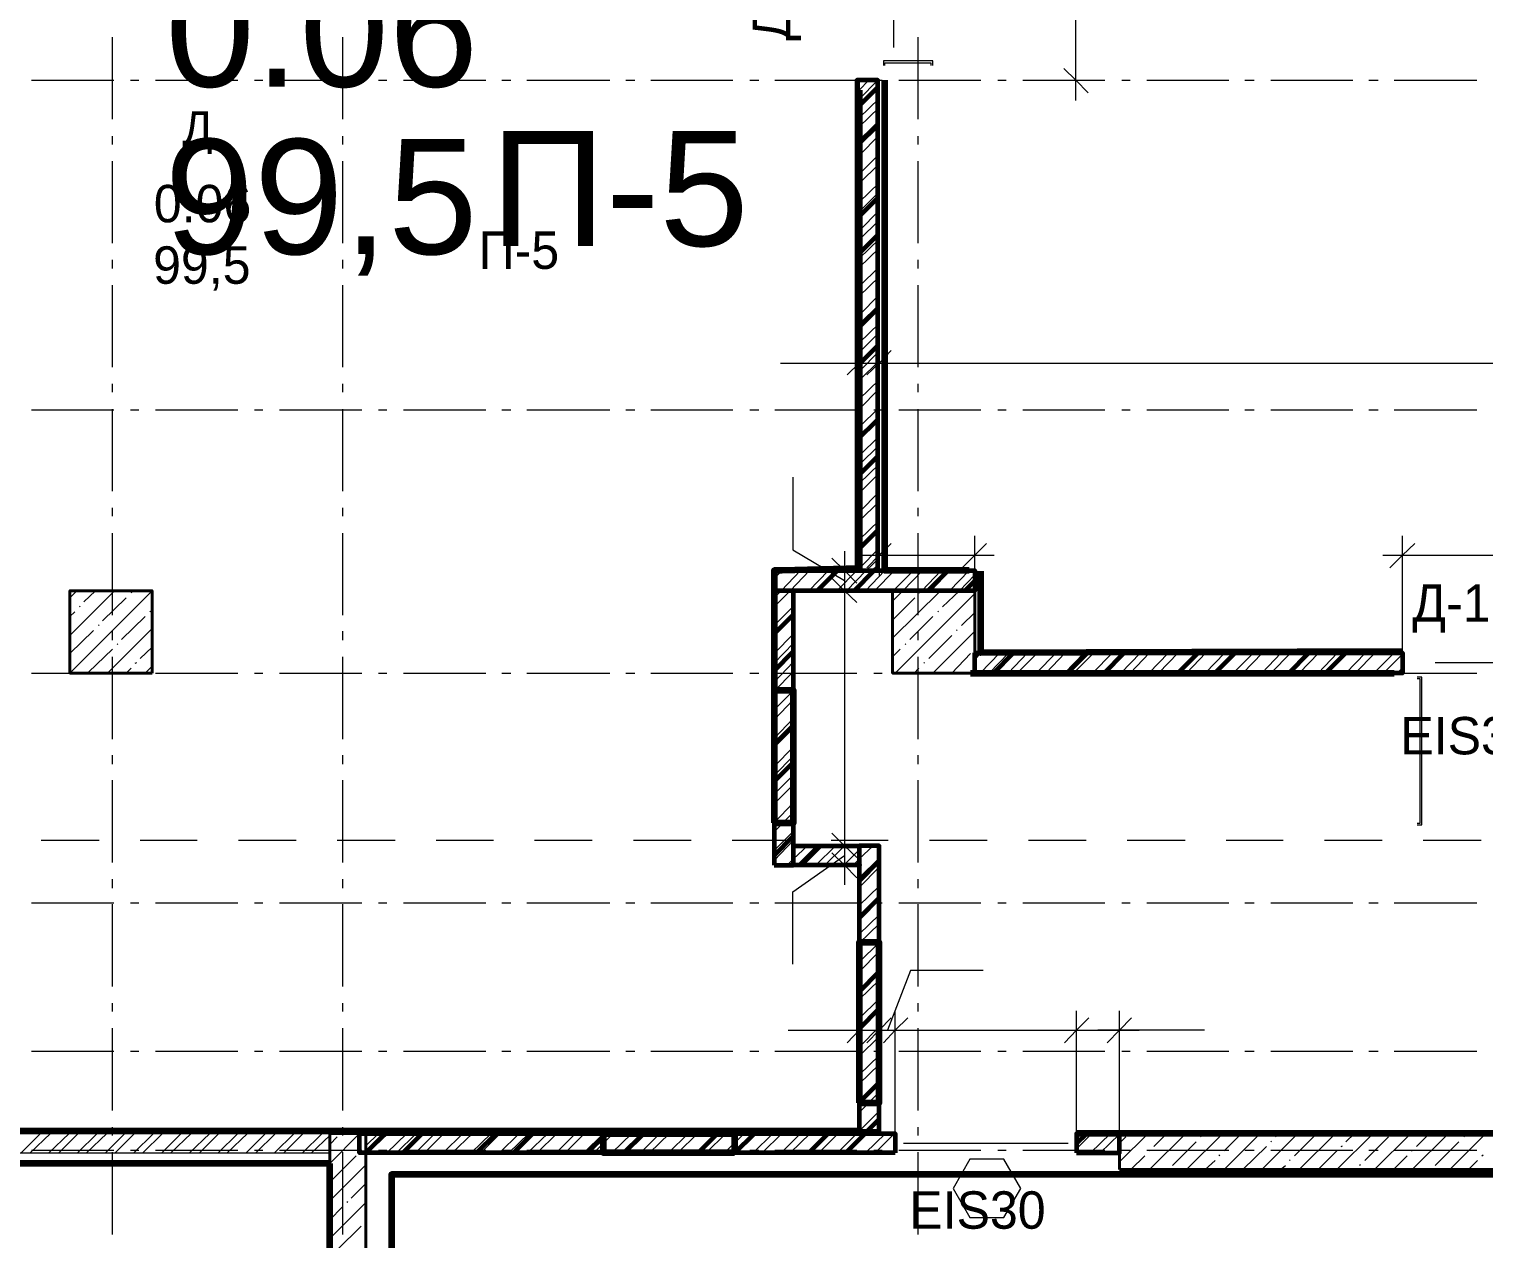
# Model space of a CAD drawing. Header units: millimetres. Extents: x -249154 to 415037, y -45458 to 354837.
# Drawn here: x -124751 to -115904, y 11477 to 18835 of the extents above; entities that cross this region are included whole.
import ezdxf

# ---------------------------------------------------------------- set-up
doc = ezdxf.new("R2010")
doc.units = ezdxf.units.MM
for name, color, linetype, lineweight in [('501 заделка отвертсии ком', 5, 'Continuous', 158), ('518 подвал шпакл базовая', 5, 'Continuous', 60), ('522 подвал шпакл финишная', 3, 'Continuous', 60), ('6.1.1) Кирпич 4 вып 28 п.', 20, 'Continuous', 60), ('696 покраска подвал', 211, 'Continuous', 120)]:
    doc.layers.add(name, color=color, linetype=linetype, lineweight=lineweight)
doc.layers.add('PDF _Текст', color=7, linetype='Continuous')
doc.styles.get("Standard").update_dxf_attribs({"font": 'arial.ttf'})
pattern_1 = [(45, (0, 0), (-336.7596045400933, 336.7596045400933), []), (45, (224.5065, 0), (-336.7596045400933, 336.7596045400933), [])]

msp = doc.modelspace()

# ---------------------------------------------------------------- hatches: boundary and pattern name
at = {"layer": '6.1.1) Кирпич 4 вып 28 п.', "ltscale": 0.5}
h = msp.add_hatch(dxfattribs=at)
h.set_pattern_fill('ANSI32', color=256, scale=50)
h.set_pattern_definition(pattern_1)
h.paths.add_polyline_path([(-119716.4234113159, 15541.69141043346), (-119589.3331102878, 15541.69141043346), (-119589.3331102878, 18524.0771406327), (-119716.4234113159, 18524.0771406327)])
h = msp.add_hatch(dxfattribs=at)
h.set_pattern_fill('ANSI32', color=256, scale=50)
h.set_pattern_definition(pattern_1)
h.paths.add_polyline_path([(-120220.5482719277, 15541.69141043346), (-119000.4813822899, 15541.69141043346), (-119000.4813822899, 15418.83745276959), (-120220.5482719277, 15418.83745276959)])
h = msp.add_hatch(dxfattribs=at)
h.set_pattern_fill('ANSI32', color=256, scale=50)
h.set_pattern_definition(pattern_1)
h.paths.add_polyline_path([(-120220.5482719277, 13749.71816625452), (-120101.9306576961, 13749.71816625452), (-120101.9306576961, 15418.83745276959), (-120220.5482719277, 15418.83745276959)])
h = msp.add_hatch(dxfattribs=at)
h.set_pattern_fill('ANSI32', color=256, scale=50)
h.set_pattern_definition(pattern_1)
h.paths.add_polyline_path([(-119000.4813822899, 15041.80289315176), (-116399.3665551067, 15041.80289315176), (-116399.3665551067, 14918.9489354879), (-119000.4813822899, 14918.9489354879)])
h = msp.add_hatch(dxfattribs=at)
h.set_pattern_fill('ANSI32', color=256, scale=50)
h.set_pattern_definition(pattern_1)
h.paths.add_polyline_path([(-119703.7143811892, 13749.71816625452), (-120101.9306576961, 13749.71816625452), (-120101.9306576961, 13868.33578055419), (-119703.7143811892, 13868.33578055419)])
h = msp.add_hatch(dxfattribs=at)
h.set_pattern_fill('ANSI32', color=256, scale=50)
h.set_pattern_definition(pattern_1)
h.paths.add_polyline_path([(-119703.7143811892, 12131.43500014386), (-119580.8769495108, 12131.43500014386), (-119580.8769495108, 13868.33578055419), (-119703.7143811892, 13868.33578055419)])
h = msp.add_hatch(dxfattribs=at)
h.set_pattern_fill('ANSI32', color=256, scale=50)
h.set_pattern_definition(pattern_1)
h.paths.add_polyline_path([(-119483.4245261148, 12000.10835578566), (-122741.1725751911, 12000.10835578566), (-122741.1725751911, 12118.72597001721), (-119483.4245261148, 12118.72597001721)])
h = msp.add_hatch(dxfattribs=at)
h.set_pattern_fill('ANSI32', color=256, scale=50)
h.set_pattern_definition(pattern_1)
h.paths.add_polyline_path([(-118381.9752507767, 12000.10835578566), (-118119.3219620262, 12000.10835578566), (-118119.3219620262, 12118.72597001721), (-118381.9752507767, 12118.72597001721)])

# ---------------------------------------------------------------- linework, layer by layer
at = {"lineweight": 9}
for points in [[(-118386.2115941408, 18401.22318300289), (-118386.2115941408, 20044.92440933279)], [(-119491.8972128772, 18723.18527888616), (-119491.8972128772, 19722.96231344952)], [(-124245.0744704004, 18286.84191210147), (-124245.0744704004, 18786.73042938315)], [(-122842.844816, 18286.84191210147), (-122842.844816, 18786.73042938315)], [(-119343.6251949941, 18286.84191210147), (-119343.6251949941, 18786.73042938315)], [(-119254.6619843119, 18613.04035134894), (-119254.6619843119, 18642.69475489832), (-119555.4423633742, 18642.69475489832), (-119555.4423633742, 18613.04035134894)], [(-119546.9696766118, 18613.04035134894), (-119546.9696766118, 18629.98572480572), (-119267.3710144045, 18629.98572480572), (-119267.3710144045, 18613.04035134894)], [(-124736.4903009537, 18524.0771406327), (-124236.601783672, 18524.0771406327)], [(-124134.9295428632, 18524.0771406327), (-124084.0934224587, 18524.0771406327)], [(-123982.4211816499, 18524.0771406327), (-123482.5326643682, 18524.0771406327)], [(-123380.8604235935, 18524.0771406327), (-123330.024303189, 18524.0771406327)], [(-123228.3520623802, 18524.0771406327), (-122728.4635450986, 18524.0771406327)], [(-122626.7913042557, 18524.0771406327), (-122575.9551838853, 18524.0771406327)], [(-122474.2829430765, 18524.0771406327), (-121974.3944257948, 18524.0771406327)], [(-121876.9585283502, 18524.0771406327), (-121821.8860645815, 18524.0771406327)], [(-121724.450167171, 18524.0771406327), (-121220.3253064911, 18524.0771406327)], [(-121122.8894090805, 18524.0771406327), (-121067.8169452778, 18524.0771406327)], [(-120970.3810478672, 18524.0771406327), (-120470.4925305856, 18524.0771406327)], [(-120368.8202898108, 18524.0771406327), (-120313.7478260081, 18524.0771406327)], [(-120216.3119285975, 18524.0771406327), (-119716.4234113159, 18524.0771406327)], [(-119703.7143811892, 18464.76833349989), (-119644.4055740905, 18524.0771406327)], [(-119703.7143811892, 18409.69586973128), (-119589.3331102878, 18524.0771406327)], [(-119614.751170473, 18524.0771406327), (-119563.9150501026, 18524.0771406327)], [(-119462.2428092597, 18524.0771406327), (-118962.3542919781, 18524.0771406327)], [(-118860.6820512033, 18524.0771406327), (-118809.8459307989, 18524.0771406327)], [(-118708.17368999, 18524.0771406327), (-118208.2851727084, 18524.0771406327)], [(-118631.9195094005, 18524.0771406327), (-118386.2115941408, 18524.0771406327), (-118263.357636477, 18524.0771406327)], [(-118106.6129318995, 18524.0771406327), (-118055.7768114951, 18524.0771406327)], [(-117954.1045707203, 18524.0771406327), (-117454.2160534387, 18524.0771406327)], [(-117356.7801559941, 18524.0771406327), (-117301.7076922254, 18524.0771406327)], [(-117200.0354514166, 18524.0771406327), (-116700.1469341349, 18524.0771406327)], [(-116602.7110366903, 18524.0771406327), (-116547.6385729217, 18524.0771406327)], [(-116450.202675477, 18524.0771406327), (-115946.0778148652, 18524.0771406327)], [(-119703.7143811892, 18295.31459882986), (-119580.8604235594, 18413.93221309548)], [(-119703.7143811892, 18240.24213506126), (-119580.8604235594, 18358.85974932688)], [(-119703.7143811892, 18125.86086415984), (-119580.8604235594, 18244.47847842546)], [(-124245.0744704004, 18134.3335509223), (-124245.0744704004, 18185.16967129265)], [(-122842.844816, 18134.3335509223), (-122842.844816, 18185.16967129265)], [(-119703.7143811892, 18066.55205699298), (-119580.8604235594, 18189.40601465685)], [(-119343.6251949941, 18134.3335509223), (-119343.6251949941, 18185.16967129265)], [(-119703.7143811892, 17952.17078609156), (-119580.8604235594, 18075.02474375544)], [(-124245.0744704004, 17532.77279279772), (-124245.0744704004, 18032.66131007941)], [(-122842.844816, 17532.77279279772), (-122842.844816, 18032.66131007941)], [(-119703.7143811892, 17897.09832235701), (-119580.8604235594, 18015.71593662263)], [(-119343.6251949941, 17532.77279279772), (-119343.6251949941, 18032.66131007941)], [(-119703.7143811892, 17782.71705145559), (-119580.8604235594, 17901.33466572121)], [(-119703.7143811892, 17723.40824428873), (-119580.8604235594, 17846.2622019526)], [(-119703.7143811892, 17609.02697338731), (-119580.8604235594, 17731.88093105119)], [(-119703.7143811892, 17553.95450965277), (-119580.8604235594, 17672.57212391838)], [(-119703.7143811892, 17439.57323875136), (-119580.8604235594, 17558.19085301696)], [(-124245.0744704004, 17380.26443158448), (-124245.0744704004, 17431.1005519889)], [(-122842.844816, 17380.26443158448), (-122842.844816, 17431.1005519889)], [(-119703.7143811892, 17384.50077494868), (-119580.8604235594, 17503.11838924835)], [(-119343.6251949941, 17380.26443158448), (-119343.6251949941, 17431.1005519889)], [(-119703.7143811892, 17270.11950404727), (-119580.8604235594, 17388.73711831289)], [(-124245.0744704004, 16778.70367349398), (-124245.0744704004, 17278.59219080972)], [(-122842.844816, 16778.70367349398), (-122842.844816, 17278.59219080972)], [(-119703.7143811892, 17210.81069694852), (-119580.8604235594, 17329.42831121413)], [(-119343.6251949941, 16778.70367349398), (-119343.6251949941, 17278.59219080972)], [(-119703.7143811892, 17096.42942604711), (-119580.8604235594, 17219.28338367691)], [(-119703.7143811892, 17041.35696224443), (-119580.8604235594, 17159.97457651005)], [(-119703.7143811892, 16926.97569134302), (-119580.8604235594, 17045.59330560864)], [(-119703.7143811892, 16867.66688421022), (-119580.8604235594, 16990.52084187408)], [(-119703.7143811892, 16910.03031788624), (-119703.7143811892, 16804.12173374728), (-119703.7143811892, 16685.50411944761)], [(-119580.8604235594, 16910.03031788624), (-119580.8604235594, 16804.12173374728), (-119580.8604235594, 16685.50411944761)], [(-119703.7143811892, 16753.28561330881), (-119580.8604235594, 16876.13957097266)], [(-119703.7143811892, 16698.2131495402), (-119580.8604235594, 16816.8307638058)], [(-120182.4211816158, 16804.12173374728), (-119741.841471501, 16804.12173374728), (-119640.1692306922, 16804.12173374728)], [(-119822.3319954548, 16804.12173374728), (-119580.8604235594, 16804.12173374728), (-112154.5505015596, 16804.12173374728), (-112035.932887294, 16804.12173374728), (-108714.6396877206, 16804.12173374728)], [(-124245.0744704004, 16626.1953123148), (-124245.0744704004, 16677.03143271922)], [(-122842.844816, 16626.1953123148), (-122842.844816, 16677.03143271922)], [(-119703.7143811892, 16583.83187863878), (-119580.8604235594, 16702.44949290439)], [(-119703.7143811892, 16524.52307150597), (-119580.8604235594, 16647.37702916983)], [(-119343.6251949941, 16626.1953123148), (-119343.6251949941, 16677.03143271922)], [(-124736.4903009537, 16520.28672814177), (-124236.601783672, 16520.28672814177)], [(-124245.0744704004, 16024.63455422429), (-124245.0744704004, 16524.52307150597)], [(-124134.9295428632, 16520.28672814177), (-124084.0934224587, 16520.28672814177)], [(-123982.4211816499, 16520.28672814177), (-123482.5326643682, 16520.28672814177)], [(-123380.8604235935, 16520.28672814177), (-123330.024303189, 16520.28672814177)], [(-123228.3520623802, 16520.28672814177), (-122728.4635450986, 16520.28672814177)], [(-122842.844816, 16024.63455422429), (-122842.844816, 16524.52307150597)], [(-122626.7913042557, 16520.28672814177), (-122575.9551838853, 16520.28672814177)], [(-122474.2829430765, 16520.28672814177), (-121974.3944257948, 16520.28672814177)], [(-121876.9585283502, 16520.28672814177), (-121821.8860645815, 16520.28672814177)], [(-121724.450167171, 16520.28672814177), (-121220.3253064911, 16520.28672814177)], [(-121122.8894090805, 16520.28672814177), (-121067.8169452778, 16520.28672814177)], [(-120970.3810478672, 16520.28672814177), (-120470.4925305856, 16520.28672814177)], [(-120368.8202898108, 16520.28672814177), (-120313.7478260081, 16520.28672814177)], [(-120216.3119285975, 16520.28672814177), (-119716.4234113159, 16520.28672814177)], [(-119703.7143811892, 16414.37814396876), (-119580.8604235594, 16532.99575826843)], [(-119703.7143811892, 16355.06933683595), (-119580.8604235594, 16473.68695110155)], [(-119614.751170473, 16520.28672814177), (-119563.9150501026, 16520.28672814177)], [(-119462.2428092597, 16520.28672814177), (-118962.3542919781, 16520.28672814177)], [(-119343.6251949941, 16024.63455422429), (-119343.6251949941, 16524.52307150597)], [(-118860.6820512033, 16520.28672814177), (-118809.8459307989, 16520.28672814177)], [(-118708.17368999, 16520.28672814177), (-118208.2851727084, 16520.28672814177)], [(-118106.6129318995, 16520.28672814177), (-118055.7768114951, 16520.28672814177)], [(-117954.1045707203, 16520.28672814177), (-117454.2160534387, 16520.28672814177)], [(-117356.7801559941, 16520.28672814177), (-117301.7076922254, 16520.28672814177)], [(-117200.0354514166, 16520.28672814177), (-116700.1469341349, 16520.28672814177)], [(-116602.7110366903, 16520.28672814177), (-116547.6385729217, 16520.28672814177)], [(-116450.202675477, 16520.28672814177), (-115946.0778148652, 16520.28672814177)], [(-119703.7143811892, 16240.68806593453), (-119580.8604235594, 16359.30568020014)], [(-119703.7143811892, 16185.61560216593), (-119580.8604235594, 16304.2332164656)], [(-120106.1670010263, 16109.36142157634), (-120106.1670010263, 15668.7817113934), (-119792.6775919055, 15482.38260326658)], [(-119703.7143811892, 16071.23433126451), (-119580.8604235594, 16189.85194553011)], [(-119703.7143811892, 16011.9255241317), (-119580.8604235594, 16134.77948176151)], [(-119703.7143811892, 15897.54425319623), (-119580.8604235594, 16020.39821086009)], [(-119703.7143811892, 15842.47178946168), (-119580.8604235594, 15961.08940372728)], [(-124245.0744704004, 15872.12619301105), (-124245.0744704004, 15922.96231344952)], [(-122842.844816, 15872.12619301105), (-122842.844816, 15922.96231344952)], [(-119703.7143811892, 15728.09051856026), (-119580.8604235594, 15846.70813282588)], [(-119343.6251949941, 15872.12619301105), (-119343.6251949941, 15922.96231344952)], [(-124245.0744704004, 15270.56543495459), (-124245.0744704004, 15770.45395223628)], [(-122842.844816, 15270.56543495459), (-122842.844816, 15770.45395223628)], [(-119703.7143811892, 15668.7817113934), (-119580.8604235594, 15791.63566905726)], [(-119343.6251949941, 15270.56543495459), (-119343.6251949941, 15770.45395223628)], [(-119000.4813822899, 15418.83745276959), (-119000.4813822899, 15634.89096447983), (-119000.4813822899, 15753.50857874544)], [(-116399.3665551067, 15050.27557988017), (-116399.3665551067, 15634.89096447983), (-116399.3665551067, 15753.50857874544)], [(-119792.6775919055, 15660.30902469906), (-119792.6775919055, 15418.83745276959), (-119792.6775919055, 13868.33578055419), (-119792.6775919055, 13631.1005519889)], [(-119703.7143811892, 15554.40044049198), (-119580.8604235594, 15677.25439815584)], [(-119580.8604235594, 15740.79954865285), (-119580.8604235594, 15634.89096447983), (-119580.8604235594, 15512.03700681595)], [(-119779.9685617788, 15418.83745276959), (-119661.3509475132, 15541.69141043346), (-119580.8604235594, 15617.94559102305)], [(-119703.7143811892, 15634.89096447983), (-118881.8637680583, 15634.89096447983)], [(-116517.9841693723, 15634.89096447983), (-114997.1369006722, 15634.89096447983), (-114327.7946487205, 15634.89096447983)], [(-120220.5482719277, 15376.47401909357), (-120178.1848382857, 15418.83745276959), (-120059.5672240201, 15541.69141043346)], [(-120220.5482719277, 15490.85528999497), (-120173.9484949215, 15541.69141043346)], [(-120220.5482719277, 15321.40155532495), (-120123.1123745171, 15418.83745276959), (-120004.4947602174, 15541.69141043346)], [(-120008.7311036157, 15418.83745276959), (-119890.113489316, 15541.69141043346)], [(-119953.658639813, 15418.83745276959), (-119830.8046822173, 15541.69141043346)], [(-119686.7690076984, 15541.69141043346), (-119792.6775919055, 15541.69141043346), (-119915.5315495012, 15541.69141043346)], [(-119839.2773689116, 15418.83745276959), (-119716.4234113159, 15541.69141043346)], [(-119665.5872908774, 15418.83745276959), (-119546.9696766118, 15541.69141043346)], [(-119610.5148271088, 15418.83745276959), (-119487.660869513, 15541.69141043346)], [(-119496.1335562074, 15418.83745276959), (-119373.2795986116, 15541.69141043346)], [(-119436.8247490746, 15418.83745276959), (-119318.2071348089, 15541.69141043346)], [(-119322.4434781731, 15418.83745276959), (-119203.8258639075, 15541.69141043346)], [(-119267.3710144045, 15418.83745276959), (-119148.753400173, 15541.69141043346)], [(-119152.9897435031, 15418.83745276959), (-119034.3721292716, 15541.69141043346)], [(-119093.6809363703, 15418.83745276959), (-119000.4813822899, 15516.27335021422)], [(-124503.4914157866, 15376.47401909357), (-124461.1279821106, 15418.83745276959)], [(-124503.4914157866, 15147.71147729074), (-124232.3654403078, 15418.83745276959)], [(-124503.4914157866, 14918.9489354879), (-124003.6028984709, 15418.83745276959)], [(-124418.7645484346, 15351.05595890839), (-124346.7467112092, 15418.83745276959)], [(-124130.693199499, 15406.12842267699), (-124126.4568561348, 15410.3647660412)], [(-119686.7690076984, 15418.83745276959), (-119792.6775919055, 15418.83745276959), (-119915.5315495012, 15418.83745276959)], [(-119500.3698995716, 15355.29230230664), (-119436.8247490746, 15418.83745276959)], [(-119500.3698995716, 15130.76610383394), (-119208.0622072717, 15418.83745276959)], [(-119483.4245261148, 14918.9489354879), (-119000.4813822899, 15401.89207931281)], [(-119339.388851664, 15406.12842267699), (-119335.1525082998, 15410.3647660412)], [(-119195.3531771791, 15321.40155532495), (-119093.6809363703, 15418.83745276959)], [(-124444.1826086538, 15321.40155532495), (-124439.9462652896, 15325.63789868915)], [(-124304.3832775332, 15236.67468800697), (-124160.3476030483, 15376.47401909357)], [(-120220.5482719277, 15207.02028442353), (-120101.9306576961, 15325.63789868915)], [(-119500.3698995716, 15240.91103137117), (-119364.8069118492, 15376.47401909357)], [(-124503.4914157866, 15262.09274819215), (-124473.8370122032, 15291.74715177558)], [(-124190.0020066318, 15122.29341710555), (-124045.9663321469, 15262.09274819215)], [(-124016.3119285975, 15291.74715177558), (-124012.0755852333, 15295.98349513978)], [(-120220.5482719277, 15151.94782068899), (-120101.9306576961, 15270.56543495459)], [(-119394.4613153985, 15122.29341710555), (-119254.6619843119, 15262.09274819215)], [(-119225.0075807626, 15291.74715177558), (-119220.7712373984, 15295.98349513978)], [(-119080.9719062777, 15207.02028442353), (-119000.4813822899, 15287.51080837732)], [(-124503.4914157866, 15037.56654975351), (-124359.4557413018, 15177.36588087416)], [(-124329.8013377524, 15207.02028442353), (-124325.5649943882, 15211.25662778773)], [(-124274.7288739497, 14918.9489354879), (-124003.6028984709, 15190.07491096675)], [(-124245.0744704004, 15118.05707374137), (-124245.0744704004, 15173.12953747591)], [(-122842.844816, 15118.05707374137), (-122842.844816, 15173.12953747591)], [(-120220.5482719277, 15037.56654975351), (-120101.9306576961, 15156.18416405318)], [(-119343.6251949941, 15118.05707374137), (-119343.6251949941, 15173.12953747591)], [(-119280.0800444971, 15007.91214620414), (-119140.2807134105, 15147.71147729074)], [(-119254.6619843119, 14918.9489354879), (-119000.4813822899, 15173.12953747591)], [(-119110.6263098612, 15177.36588087416), (-119106.389966497, 15181.60222423836)], [(-124389.1101448511, 14923.18527885209), (-124245.0744704004, 15062.98460997274)], [(-124215.420066851, 15092.63901352213), (-124211.1837234868, 15096.87535688632)], [(-124075.6207357303, 15007.91214620414), (-124003.6028984709, 15075.69364006534)], [(-120220.5482719277, 14978.25774262071), (-120101.9306576961, 15101.11170025052)], [(-119500.3698995716, 15016.38483289847), (-119453.7701225654, 15062.98460997274)], [(-119424.115718982, 15092.63901352213), (-119419.8793756178, 15096.87535688632)], [(-119000.4813822899, 14999.43945947575), (-118962.3542919781, 15041.80289315176)], [(-118966.5906353423, 14918.9489354879), (-118847.9730210766, 15041.80289315176)], [(-118911.5181716077, 14918.9489354879), (-118792.9005573421, 15041.80289315176)], [(-118797.1369007063, 14918.9489354879), (-118678.5192864407, 15041.80289315176)], [(-118742.0644369377, 14918.9489354879), (-118619.2104792738, 15041.80289315176)], [(-118627.6831660022, 14918.9489354879), (-118504.8292083724, 15041.80289315176)], [(-118568.3743589034, 14918.9489354879), (-118449.7567446379, 15041.80289315176)], [(-118453.993088002, 14918.9489354879), (-118335.3754737364, 15041.80289315176)], [(-118398.9206241994, 14918.9489354879), (-118276.0666665696, 15041.80289315176)], [(-118284.539353298, 14918.9489354879), (-118161.6853956681, 15041.80289315176)], [(-118225.2305461992, 14918.9489354879), (-118106.6129318995, 15041.80289315176)], [(-118110.8492752978, 14918.9489354879), (-117992.2316609981, 15041.80289315176)], [(-118055.7768114951, 14918.9489354879), (-117937.1591972295, 15041.80289315176)], [(-117941.3955405937, 14918.9489354879), (-117822.7779263281, 15041.80289315176)], [(-117882.086733495, 14918.9489354879), (-117763.4691191953, 15041.80289315176)], [(-117771.9418059577, 14918.9489354879), (-117649.0878482939, 15041.80289315176)], [(-117712.6329987909, 14918.9489354879), (-117594.0153845253, 15041.80289315176)], [(-117598.2517278895, 14918.9489354879), (-117479.6341136238, 15041.80289315176)], [(-117543.1792641549, 14918.9489354879), (-117420.3253064911, 15041.80289315176)], [(-117428.7979932194, 14918.9489354879), (-117305.9440355896, 15041.80289315176)], [(-117369.4891860866, 14918.9489354879), (-117250.871571821, 15041.80289315176)], [(-117255.1079151852, 14918.9489354879), (-117136.4903008855, 15041.80289315176)], [(-117200.0354514166, 14918.9489354879), (-117077.1814937868, 15041.80289315176)], [(-117085.6541805152, 14918.9489354879), (-116967.0365662496, 15041.80289315176)], [(-117026.3453733824, 14918.9489354879), (-116907.7277590827, 15041.80289315176)], [(-116911.964102481, 14918.9489354879), (-116793.3464881813, 15041.80289315176)], [(-116856.8916387123, 14918.9489354879), (-116738.2740244468, 15041.80289315176)], [(-116742.510367811, 14918.9489354879), (-116623.8927535453, 15041.80289315176)], [(-116687.4379040423, 14918.9489354879), (-116564.5839463785, 15041.80289315176)], [(-116573.0566331409, 14918.9489354879), (-116450.202675477, 15041.80289315176)], [(-124245.0744704004, 14516.49631565085), (-124245.0744704004, 15016.38483289847)], [(-124105.2751393138, 14978.25774262071), (-124096.8024525854, 14982.4940859849)], [(-124045.9663321469, 14918.9489354879), (-124003.6028984709, 14961.31236916392)], [(-122842.844816, 14516.49631565085), (-122842.844816, 15016.38483289847)], [(-120220.5482719277, 14863.8764717193), (-120101.9306576961, 14986.7304293491)], [(-119343.6251949941, 14516.49631565085), (-119343.6251949941, 15016.38483289847)], [(-119309.7344480806, 14978.25774262071), (-119305.4981046823, 14982.4940859849)], [(-119140.2807134105, 14918.9489354879), (-119025.8994425091, 15037.56654975351)], [(-116513.7478260081, 14918.9489354879), (-116399.3665551067, 15033.33020638932)], [(-116200.2584168532, 14982.4940859849), (-115200.4813822899, 14982.4940859849)], [(-124736.4903009537, 14918.9489354879), (-124236.601783672, 14918.9489354879)], [(-124160.3476030483, 14918.9489354879), (-124130.693199499, 14948.60333903728)], [(-124134.9295428632, 14918.9489354879), (-124084.0934224587, 14918.9489354879)], [(-123982.4211816499, 14918.9489354879), (-123482.5326643682, 14918.9489354879)], [(-123380.8604235935, 14918.9489354879), (-123330.024303189, 14918.9489354879)], [(-123228.3520623802, 14918.9489354879), (-122728.4635450986, 14918.9489354879)], [(-122626.7913042557, 14918.9489354879), (-122575.9551838853, 14918.9489354879)], [(-122474.2829430765, 14918.9489354879), (-121974.3944257948, 14918.9489354879)], [(-121876.9585283502, 14918.9489354879), (-121821.8860645815, 14918.9489354879)], [(-121724.450167171, 14918.9489354879), (-121220.3253064911, 14918.9489354879)], [(-121122.8894090805, 14918.9489354879), (-121067.8169452778, 14918.9489354879)], [(-120970.3810478672, 14918.9489354879), (-120470.4925305856, 14918.9489354879)], [(-120368.8202898108, 14918.9489354879), (-120313.7478260081, 14918.9489354879)], [(-120220.5482719277, 14808.80400795069), (-120101.9306576961, 14927.42162225036)], [(-120216.3119285975, 14918.9489354879), (-119716.4234113159, 14918.9489354879)], [(-119614.751170473, 14918.9489354879), (-119563.9150501026, 14918.9489354879)], [(-119462.2428092597, 14918.9489354879), (-118962.3542919781, 14918.9489354879)], [(-119369.0432552134, 14918.9489354879), (-119339.388851664, 14948.60333903728)], [(-119025.8994425091, 14918.9489354879), (-119000.4813822899, 14944.36699567307)], [(-118860.6820512033, 14918.9489354879), (-118809.8459307989, 14918.9489354879)], [(-118708.17368999, 14918.9489354879), (-118208.2851727084, 14918.9489354879)], [(-118106.6129318995, 14918.9489354879), (-118055.7768114951, 14918.9489354879)], [(-117954.1045707203, 14918.9489354879), (-117454.2160534387, 14918.9489354879)], [(-117356.7801559941, 14918.9489354879), (-117301.7076922254, 14918.9489354879)], [(-117200.0354514166, 14918.9489354879), (-116700.1469341349, 14918.9489354879)], [(-116602.7110366903, 14918.9489354879), (-116547.6385729217, 14918.9489354879)], [(-116450.202675477, 14918.9489354879), (-115946.0778148652, 14918.9489354879)], [(-116399.3665551067, 14918.9489354879), (-116399.3665551067, 14923.18527885209)], [(-116310.4033443904, 13995.42608151413), (-116280.7489408411, 13995.42608151413), (-116280.7489408411, 14893.53087530272), (-116310.4033443904, 14893.53087530272)], [(-116310.4033443904, 14885.05818857433), (-116293.4579708996, 14885.05818857433), (-116293.4579708996, 14003.89876827659), (-116310.4033443904, 14003.89876827659)], [(-120220.5482719277, 14694.42273704927), (-120101.9306576961, 14813.04035134894)], [(-120220.5482719277, 14635.11392991646), (-120101.9306576961, 14757.96788754627)], [(-120220.5482719277, 14520.73265901505), (-120101.9306576961, 14643.58661664485)], [(-120220.5482719277, 14465.66019524644), (-120101.9306576961, 14584.27780951204)], [(-120220.5482719277, 14351.27892434502), (-120101.9306576961, 14469.89653861063)], [(-124245.0744704004, 14363.98795447167), (-124245.0744704004, 14419.06041820622)], [(-122842.844816, 14363.98795447167), (-122842.844816, 14419.06041820622)], [(-120220.5482719277, 14296.20646057642), (-120101.9306576961, 14414.82407484202)], [(-119343.6251949941, 14363.98795447167), (-119343.6251949941, 14419.06041820622)], [(-124245.0744704004, 13766.6635397113), (-124245.0744704004, 14266.55205699298)], [(-122842.844816, 13766.6635397113), (-122842.844816, 14266.55205699298)], [(-120220.5482719277, 14181.825189675), (-120101.9306576961, 14300.4428039406)], [(-119343.6251949941, 13766.6635397113), (-119343.6251949941, 14266.55205699298)], [(-120220.5482719277, 14122.51638254219), (-120101.9306576961, 14241.13399680781)], [(-120220.5482719277, 14008.13511164077), (-120101.9306576961, 14130.98906927058)], [(-120220.5482719277, 13953.0626478381), (-120101.9306576961, 14071.68026213777)], [(-124677.1814938209, 13902.22652746775), (-124325.5649943882, 13902.22652746775)], [(-124075.6207357303, 13902.22652746775), (-123728.2405796278, 13902.22652746775)], [(-123478.296321004, 13902.22652746775), (-123126.6798215714, 13902.22652746775)], [(-122876.7355629476, 13902.22652746775), (-122525.1190634809, 13902.22652746775)], [(-122275.1748048571, 13902.22652746775), (-121927.7946487886, 13902.22652746775)], [(-121677.8503900967, 13902.22652746775), (-121326.2338906641, 13902.22652746775)], [(-121076.2896320403, 13902.22652746775), (-120724.6731325735, 13902.22652746775)], [(-120474.7288739497, 13902.22652746775), (-120123.1123745171, 13902.22652746775)], [(-120220.5482719277, 13838.6813769367), (-120101.9306576961, 13957.29899123637)], [(-120220.5482719277, 13779.37256983794), (-120101.9306576961, 13902.22652746775)], [(-119873.1681158933, 13902.22652746775), (-119525.7879597908, 13902.22652746775)], [(-119275.8437011329, 13902.22652746775), (-118924.2272017003, 13902.22652746775)], [(-118674.2829430765, 13902.22652746775), (-118322.6664436098, 13902.22652746775)], [(-118072.722184986, 13902.22652746775), (-117721.1056855193, 13902.22652746775)], [(-117471.1614268954, 13902.22652746775), (-117123.781270827, 13902.22652746775)], [(-116873.8370121692, 13902.22652746775), (-116522.2205127024, 13902.22652746775)], [(-116272.2762540786, 13902.22652746775), (-115920.659754646, 13902.22652746775)], [(-120140.0577479739, 13749.71816625452), (-120101.9306576961, 13787.84525656633), (-120017.2037903441, 13868.33578055419)], [(-120106.1670010263, 13148.157408164), (-120106.1670010263, 13588.73711831289), (-119792.6775919055, 13809.02697338731)], [(-120080.7489408411, 13749.71816625452), (-119962.1313265755, 13868.33578055419)], [(-119966.3676699397, 13749.71816625452), (-119847.75005564, 13868.33578055419)], [(-119686.7690076984, 13868.33578055419), (-119792.6775919055, 13868.33578055419), (-119915.5315495012, 13868.33578055419)], [(-119911.2952061711, 13749.71816625452), (-119792.6775919055, 13868.33578055419)], [(-119796.9139352696, 13749.71816625452), (-119703.7143811892, 13842.91772033495), (-119678.296321004, 13868.33578055419)], [(-119737.6051281368, 13749.71816625452), (-119703.7143811892, 13787.84525656633), (-119618.9875138372, 13868.33578055419)], [(-119686.7690076984, 13749.71816625452), (-119792.6775919055, 13749.71816625452), (-119915.5315495012, 13749.71816625452)], [(-119703.7143811892, 13673.46398566493), (-119580.8604235594, 13792.08159993053)], [(-119703.7143811892, 13614.15517849805), (-119580.8604235594, 13737.00913616193)], [(-124245.0744704004, 13609.91883513387), (-124245.0744704004, 13664.99129893653)], [(-122842.844816, 13609.91883513387), (-122842.844816, 13664.99129893653)], [(-119343.6251949941, 13609.91883513387), (-119343.6251949941, 13664.99129893653)], [(-119703.7143811892, 13504.01025099489), (-119580.8604235594, 13622.62786526051)], [(-119703.7143811892, 13444.7014438621), (-119580.8604235594, 13563.3190581277)], [(-124736.4903009537, 13520.95562445169), (-124236.601783672, 13520.95562445169)], [(-124245.0744704004, 13012.59442044162), (-124245.0744704004, 13512.4829377233)], [(-124134.9295428632, 13520.95562445169), (-124084.0934224587, 13520.95562445169)], [(-123982.4211816499, 13520.95562445169), (-123482.5326643682, 13520.95562445169)], [(-123380.8604235935, 13520.95562445169), (-123330.024303189, 13520.95562445169)], [(-123228.3520623802, 13520.95562445169), (-122728.4635450986, 13520.95562445169)], [(-122842.844816, 13012.59442044162), (-122842.844816, 13512.4829377233)], [(-122626.7913042557, 13520.95562445169), (-122575.9551838853, 13520.95562445169)], [(-122474.2829430765, 13520.95562445169), (-121974.3944257948, 13520.95562445169)], [(-121876.9585283502, 13520.95562445169), (-121821.8860645815, 13520.95562445169)], [(-121724.450167171, 13520.95562445169), (-121220.3253064911, 13520.95562445169)], [(-121122.8894090805, 13520.95562445169), (-121067.8169452778, 13520.95562445169)], [(-120970.3810478672, 13520.95562445169), (-120470.4925305856, 13520.95562445169)], [(-120368.8202898108, 13520.95562445169), (-120313.7478260081, 13520.95562445169)], [(-120216.3119285975, 13520.95562445169), (-119716.4234113159, 13520.95562445169)], [(-119703.7143811892, 13330.32017296068), (-119580.8604235594, 13448.93778722628)], [(-119614.751170473, 13520.95562445169), (-119563.9150501026, 13520.95562445169)], [(-119462.2428092597, 13520.95562445169), (-118962.3542919781, 13520.95562445169)], [(-119343.6251949941, 13012.59442044162), (-119343.6251949941, 13512.4829377233)], [(-118860.6820512033, 13520.95562445169), (-118809.8459307989, 13520.95562445169)], [(-118708.17368999, 13520.95562445169), (-118208.2851727084, 13520.95562445169)], [(-118106.6129318995, 13520.95562445169), (-118055.7768114951, 13520.95562445169)], [(-117954.1045707203, 13520.95562445169), (-117454.2160534387, 13520.95562445169)], [(-117356.7801559941, 13520.95562445169), (-117301.7076922254, 13520.95562445169)], [(-117200.0354514166, 13520.95562445169), (-116700.1469341349, 13520.95562445169)], [(-116602.7110366903, 13520.95562445169), (-116547.6385729217, 13520.95562445169)], [(-116450.202675477, 13520.95562445169), (-115946.0778148652, 13520.95562445169)], [(-119703.7143811892, 13275.24770915801), (-119580.8604235594, 13393.86532345768)], [(-119703.7143811892, 13160.86643825659), (-119580.8604235594, 13279.48405255626)], [(-119703.7143811892, 13101.55763115785), (-119580.8604235594, 13224.4115887536)], [(-119703.7143811892, 12987.17636025643), (-119580.8604235594, 13110.03031785219)], [(-118949.6452619195, 13110.03031785219), (-119390.2249720343, 13110.03031785219), (-119530.024303155, 12745.70478832696)], [(-119703.7143811892, 12932.10389645376), (-119580.8604235594, 13050.72151075343)], [(-119703.7143811892, 12817.72262555234), (-119580.8604235594, 12936.34023981796)], [(-124245.0744704004, 12860.08605922837), (-124245.0744704004, 12910.92217963278)], [(-122842.844816, 12860.08605922837), (-122842.844816, 12910.92217963278)], [(-119703.7143811892, 12758.4138184536), (-119580.8604235594, 12881.26777604935)], [(-119703.7143811892, 12851.61337249998), (-119703.7143811892, 12745.70478832696), (-119703.7143811892, 12622.85083069715)], [(-119580.8604235594, 12851.61337249998), (-119580.8604235594, 12745.70478832696), (-119580.8604235594, 12622.85083069715)], [(-119483.4245261148, 12118.72597001721), (-119483.4245261148, 12745.70478832696), (-119483.4245261148, 12864.32240259256)], [(-119343.6251949941, 12860.08605922837), (-119343.6251949941, 12910.92217963278)], [(-118381.9752507767, 12118.72597001721), (-118381.9752507767, 12745.70478832696), (-118381.9752507767, 12864.32240259256)], [(-118119.3219620262, 12118.72597001721), (-118119.3219620262, 12745.70478832696), (-118119.3219620262, 12864.32240259256)], [(-124245.0744704004, 12258.52530113787), (-124245.0744704004, 12758.4138184536)], [(-122842.844816, 12258.52530113787), (-122842.844816, 12758.4138184536)], [(-120135.8214046097, 12745.70478832696), (-119695.2416944608, 12745.70478832696), (-119640.1692306922, 12745.70478832696)], [(-119822.3319954548, 12745.70478832696), (-119580.8604235594, 12745.70478832696), (-119483.4245261148, 12745.70478832696), (-118381.9752507767, 12745.70478832696), (-118000.7043477606, 12745.70478832696)], [(-119703.7143811892, 12644.03254755218), (-119580.8604235594, 12766.88650514794)], [(-119343.6251949941, 12258.52530113787), (-119343.6251949941, 12758.4138184536)], [(-117602.4880712537, 12745.70478832696), (-118085.4312150445, 12745.70478832696), (-118250.6486063844, 12745.70478832696)], [(-119703.7143811892, 12588.96008374952), (-119580.8604235594, 12707.57769801513)], [(-124736.4903009537, 12618.6144872989), (-124236.601783672, 12618.6144872989)], [(-124134.9295428632, 12618.6144872989), (-124084.0934224587, 12618.6144872989)], [(-123982.4211816499, 12618.6144872989), (-123482.5326643682, 12618.6144872989)], [(-123380.8604235935, 12618.6144872989), (-123330.024303189, 12618.6144872989)], [(-123228.3520623802, 12618.6144872989), (-122728.4635450986, 12618.6144872989)], [(-122626.7913042557, 12618.6144872989), (-122575.9551838853, 12618.6144872989)], [(-122474.2829430765, 12618.6144872989), (-121974.3944257948, 12618.6144872989)], [(-121876.9585283502, 12618.6144872989), (-121821.8860645815, 12618.6144872989)], [(-121724.450167171, 12618.6144872989), (-121220.3253064911, 12618.6144872989)], [(-121122.8894090805, 12618.6144872989), (-121067.8169452778, 12618.6144872989)], [(-120970.3810478672, 12618.6144872989), (-120470.4925305856, 12618.6144872989)], [(-120368.8202898108, 12618.6144872989), (-120313.7478260081, 12618.6144872989)], [(-120216.3119285975, 12618.6144872989), (-119716.4234113159, 12618.6144872989)], [(-119703.7143811892, 12474.57881284811), (-119580.8604235594, 12593.19642711371)], [(-119614.751170473, 12618.6144872989), (-119563.9150501026, 12618.6144872989)], [(-119462.2428092597, 12618.6144872989), (-118962.3542919781, 12618.6144872989)], [(-118860.6820512033, 12618.6144872989), (-118809.8459307989, 12618.6144872989)], [(-118708.17368999, 12618.6144872989), (-118208.2851727084, 12618.6144872989)], [(-118106.6129318995, 12618.6144872989), (-118055.7768114951, 12618.6144872989)], [(-117954.1045707203, 12618.6144872989), (-117454.2160534387, 12618.6144872989)], [(-117356.7801559941, 12618.6144872989), (-117301.7076922254, 12618.6144872989)], [(-117200.0354514166, 12618.6144872989), (-116700.1469341349, 12618.6144872989)], [(-116602.7110366903, 12618.6144872989), (-116547.6385729217, 12618.6144872989)], [(-116450.202675477, 12618.6144872989), (-115946.0778148652, 12618.6144872989)], [(-119703.7143811892, 12419.50634911355), (-119580.8604235594, 12538.1239633451)], [(-119703.7143811892, 12305.12507821214), (-119580.8604235594, 12423.74269244369)], [(-119703.7143811892, 12245.81627104527), (-119580.8604235594, 12368.67022867508)], [(-119703.7143811892, 12131.43500014386), (-119580.8604235594, 12254.28895777366)], [(-124245.0744704004, 12106.01693995867), (-124245.0744704004, 12156.85306032903)], [(-122842.844816, 12106.01693995867), (-122842.844816, 12156.85306032903)], [(-119779.9685617788, 12000.10835578566), (-119657.114604149, 12118.72597001721), (-119580.8604235594, 12194.98015064085)], [(-119343.6251949941, 12106.01693995867), (-119343.6251949941, 12156.85306032903)], [(-124800.0354514507, 12000.10835578566), (-124681.417837151, 12118.72597001721)], [(-124744.9629876821, 12000.10835578566), (-124622.1090300522, 12118.72597001721)], [(-124630.5817167806, 12000.10835578566), (-124507.7277591508, 12118.72597001721)], [(-124571.2729096478, 12000.10835578566), (-124452.6552953482, 12118.72597001721)], [(-124456.8916387123, 12000.10835578566), (-124338.2740244468, 12118.72597001721)], [(-124401.8191749778, 12000.10835578566), (-124278.965217348, 12118.72597001721)], [(-124287.4379040764, 12000.10835578566), (-124168.8202898108, 12118.72597001721)], [(-124228.1290969095, 12000.10835578566), (-124109.5114826439, 12118.72597001721)], [(-124113.7478260081, 12000.10835578566), (-123995.1302117425, 12118.72597001721)], [(-124058.6753622736, 12000.10835578566), (-123940.0577480079, 12118.72597001721)], [(-123944.2940913721, 12000.10835578566), (-123825.6764771065, 12118.72597001721)], [(-123889.2216275695, 12000.10835578566), (-123766.3676699397, 12118.72597001721)], [(-123774.840356668, 12000.10835578566), (-123651.9863990383, 12118.72597001721)], [(-123715.5315495693, 12000.10835578566), (-123596.9139352696, 12118.72597001721)], [(-123601.1502786679, 12000.10835578566), (-123482.5326643682, 12118.72597001721)], [(-123546.0778148652, 12000.10835578566), (-123423.2238572354, 12118.72597001721)], [(-123431.6965439638, 12000.10835578566), (-123313.0789296982, 12118.72597001721)], [(-123372.387736831, 12000.10835578566), (-123253.7701225654, 12118.72597001721)], [(-123258.0064659296, 12000.10835578566), (-123139.388851664, 12118.72597001721)], [(-123202.934002161, 12000.10835578566), (-123084.3163878954, 12118.72597001721)], [(-123088.5527312596, 12000.10835578566), (-122969.935116994, 12118.72597001721)], [(-123033.480267525, 12000.10835578566), (-122923.3353399878, 12106.01693995867)], [(-122923.3353399878, 11936.5632052546), (-122741.1725751911, 12118.72597001721)], [(-122923.3353399878, 12050.94447615602), (-122876.7355629476, 12097.54425319623)], [(-122707.2818282435, 12038.23544609747), (-122703.0454848793, 12042.47178942763)], [(-122703.0454848793, 12042.47178942763), (-122626.7913042557, 12118.72597001721)], [(-122690.3364547867, 12000.10835578566), (-122567.4824971569, 12118.72597001721)], [(-122575.9551838853, 12000.10835578566), (-122453.1012262555, 12118.72597001721)], [(-122516.6463767525, 12000.10835578566), (-122398.0287624528, 12118.72597001721)], [(-122402.2651058511, 12000.10835578566), (-122283.6474915514, 12118.72597001721)], [(-122347.1926420825, 12000.10835578566), (-122228.5750278169, 12118.72597001721)], [(-122232.811371181, 12000.10835578566), (-122114.1937569155, 12118.72597001721)], [(-122177.7389074125, 12000.10835578566), (-122054.8849497486, 12118.72597001721)], [(-122063.357636511, 12000.10835578566), (-121940.5036788472, 12118.72597001721)], [(-122004.0488293782, 12000.10835578566), (-121885.4312151126, 12118.72597001721)], [(-121889.6675584768, 12000.10835578566), (-121771.0499442112, 12118.72597001721)], [(-121834.5950946742, 12000.10835578566), (-121711.7411370443, 12118.72597001721)], [(-121720.2138237727, 12000.10835578566), (-121597.3598661429, 12118.72597001721)], [(-121660.905016674, 12000.10835578566), (-121542.2874024084, 12118.72597001721)], [(-121546.5237457726, 12000.10835578566), (-121427.9061314729, 12118.72597001721)], [(-121491.4512819699, 12000.10835578566), (-121372.8336677043, 12118.72597001721)], [(-121377.0700110685, 12000.10835578566), (-121258.4523968029, 12118.72597001721)], [(-121317.7612039697, 12000.10835578566), (-121199.1435896701, 12118.72597001721)], [(-121207.6162764325, 12000.10835578566), (-121084.7623187687, 12118.72597001721)], [(-121148.3074692657, 12000.10835578566), (-121029.689855, 12118.72597001721)], [(-121033.9261983642, 12000.10835578566), (-120915.3085840986, 12118.72597001721)], [(-120978.8537346297, 12000.10835578566), (-120855.9997769658, 12118.72597001721)], [(-120864.4724637283, 12000.10835578566), (-120741.6185060644, 12118.72597001721)], [(-120805.1636565614, 12000.10835578566), (-120686.5460422958, 12118.72597001721)], [(-120690.78238566, 12000.10835578566), (-120572.1647713944, 12118.72597001721)], [(-120635.7099218914, 12000.10835578566), (-120512.8559642616, 12118.72597001721)], [(-120521.3286509899, 12000.10835578566), (-120402.7110367244, 12118.72597001721)], [(-120462.0198438572, 12000.10835578566), (-120343.4022295575, 12118.72597001721)], [(-120347.6385729557, 12000.10835578566), (-120229.0209586561, 12118.72597001721)], [(-120292.5661091871, 12000.10835578566), (-120173.9484949215, 12118.72597001721)], [(-120178.1848382857, 12000.10835578566), (-120059.5672240201, 12118.72597001721)], [(-120123.1123745171, 12000.10835578566), (-120000.2584168532, 12118.72597001721)], [(-120008.7311036157, 12000.10835578566), (-119885.8771459518, 12118.72597001721)], [(-119949.4222964829, 12000.10835578566), (-119830.8046822173, 12118.72597001721)], [(-119835.0410255815, 12000.10835578566), (-119716.4234113159, 12118.72597001721)], [(-119665.5872908774, 12000.10835578566), (-119542.7333332476, 12118.72597001721)], [(-119606.2784837786, 12000.10835578566), (-119487.660869513, 12118.72597001721)], [(-119432.5884057104, 12059.41716291846), (-118432.811371147, 12059.41716291846)], [(-118381.9752507767, 12084.83522310364), (-118348.084503829, 12118.72597001721)], [(-118381.9752507767, 12025.52641597083), (-118288.7756966621, 12118.72597001721)], [(-118297.2483834246, 12000.10835578566), (-118174.3944257607, 12118.72597001721)], [(-118237.9395762577, 12000.10835578566), (-118119.3219620262, 12114.48962668708)], [(-118119.3219620262, 11945.03589201704), (-117945.6318839579, 12118.72597001721)], [(-118119.3219620262, 12059.41716291846), (-118081.1948717144, 12097.54425319623)], [(-117937.1591972295, 11898.43611494277), (-117716.8693421551, 12118.72597001721)], [(-117911.7411370443, 12038.23544609747), (-117831.2506130565, 12118.72597001721)], [(-117797.3598661429, 11923.85417519607), (-117653.3241916581, 12067.88984964686)], [(-117712.6329987909, 11898.43611494277), (-117492.3431437164, 12118.72597001721)], [(-117627.9061314388, 12097.54425319623), (-117623.6697881087, 12101.78059659449)], [(-117483.8704569881, 11898.43611494277), (-117263.5806019136, 12118.72597001721)], [(-117483.8704569881, 12012.81738587824), (-117377.961872815, 12118.72597001721)], [(-117369.4891860866, 11898.43611494277), (-117225.4535116018, 12038.23544609747)], [(-117255.1079151852, 11898.43611494277), (-117034.8180601108, 12118.72597001721)], [(-117200.0354514166, 12067.88984964686), (-117195.7991080524, 12072.12619301105)], [(-117170.3810478332, 12097.54425319623), (-117149.1993310122, 12118.72597001721)], [(-117055.9997769318, 11983.16298229482), (-116920.4367892094, 12118.72597001721)], [(-117026.3453733824, 11898.43611494277), (-116806.055518308, 12118.72597001721)], [(-116797.5828315455, 11898.43611494277), (-116577.2929765051, 12118.72597001721)], [(-116772.1647713603, 12038.23544609747), (-116763.6920846319, 12042.47178942763)], [(-116742.510367811, 12067.88984964686), (-116691.6742474065, 12118.72597001721)], [(-116628.1290969095, 11953.50857874544), (-116484.0934224247, 12097.54425319623)], [(-116568.8202897427, 11898.43611494277), (-116348.5304347023, 12118.72597001721)], [(-116340.0577479398, 11898.43611494277), (-116119.7678928995, 12118.72597001721)], [(-116314.6396877547, 12038.23544609747), (-116234.1491638009, 12118.72597001721)], [(-116200.2584168532, 11923.85417519607), (-116056.2227424025, 12067.88984964686)], [(-116111.295206137, 11898.43611494277), (-115891.0053510626, 12118.72597001721)], [(-116026.568338785, 12097.54425319623), (-116022.3319954548, 12101.78059659449)], [(-124736.4903009537, 12017.05372924244), (-124236.601783672, 12017.05372924244)], [(-124245.0744704004, 11504.45618186817), (-124245.0744704004, 12004.3446991158)], [(-124134.9295428632, 12017.05372924244), (-124084.0934224587, 12017.05372924244)], [(-123982.4211816499, 12017.05372924244), (-123482.5326643682, 12017.05372924244)], [(-123380.8604235935, 12017.05372924244), (-123330.024303189, 12017.05372924244)], [(-123228.3520623802, 12017.05372924244), (-122728.4635450986, 12017.05372924244)], [(-122906.389966497, 11839.12730784403), (-122762.3542920121, 11983.16298229482)], [(-122842.844816, 11504.45618186817), (-122842.844816, 12004.3446991158)], [(-122732.6998884627, 12012.81738587824), (-122728.4635450986, 12017.05372924244)], [(-122626.7913042557, 12017.05372924244), (-122575.9551838853, 12017.05372924244)], [(-122474.2829430765, 12017.05372924244), (-121974.3944257948, 12017.05372924244)], [(-121876.9585283502, 12017.05372924244), (-121821.8860645815, 12017.05372924244)], [(-121724.450167171, 12017.05372924244), (-121220.3253064911, 12017.05372924244)], [(-121122.8894090805, 12017.05372924244), (-121067.8169452778, 12017.05372924244)], [(-120970.3810478672, 12017.05372924244), (-120470.4925305856, 12017.05372924244)], [(-120368.8202898108, 12017.05372924244), (-120313.7478260081, 12017.05372924244)], [(-120216.3119285975, 12017.05372924244), (-119716.4234113159, 12017.05372924244)], [(-119614.751170473, 12017.05372924244), (-119563.9150501026, 12017.05372924244)], [(-119491.8972128772, 12000.10835578566), (-119483.4245261148, 12008.58104247999)], [(-119462.2428092597, 12017.05372924244), (-118962.3542919781, 12017.05372924244)], [(-119343.6251949941, 11504.45618186817), (-119343.6251949941, 12004.3446991158)], [(-118860.6820512033, 12017.05372924244), (-118809.8459307989, 12017.05372924244)], [(-118708.17368999, 12017.05372924244), (-118208.2851727084, 12017.05372924244)], [(-118123.5583053563, 12000.10835578566), (-118119.3219620262, 12000.10835578566)], [(-118106.6129318995, 12017.05372924244), (-118055.7768114951, 12017.05372924244)], [(-118051.5404681309, 11898.43611494277), (-117966.813600813, 11983.16298229482)], [(-117954.1045707203, 12017.05372924244), (-117454.2160534387, 12017.05372924244)], [(-117941.3955405937, 12012.81738587824), (-117937.1591972295, 12017.05372924244)], [(-117598.2517278895, 11898.43611494277), (-117538.9429207566, 11953.50857874544)], [(-117513.5248605374, 11983.16298229482), (-117509.2885172073, 11987.399325659)], [(-117356.7801559941, 12017.05372924244), (-117301.7076922254, 12017.05372924244)], [(-117200.0354514166, 12017.05372924244), (-116700.1469341349, 12017.05372924244)], [(-117085.6541805152, 11953.50857874544), (-117081.417837151, 11957.74492210963)], [(-116911.964102481, 11898.43611494277), (-116797.5828315455, 12012.81738587824)], [(-116602.7110366903, 12017.05372924244), (-116547.6385729217, 12017.05372924244)], [(-116454.4390188413, 11898.43611494277), (-116369.7121515233, 11983.16298229482)], [(-116450.202675477, 12017.05372924244), (-115946.0778148652, 12017.05372924244)], [(-116344.294091304, 12012.81738587824), (-116335.8214045756, 12017.05372924244)], [(-115996.9139352356, 11898.43611494277), (-115941.841471501, 11953.50857874544)], [(-115916.4234112477, 11983.16298229482), (-115907.9507245534, 11987.399325659)], [(-122923.3353399878, 11707.80066345177), (-122703.0454848793, 11928.09051852621)], [(-117822.7779263281, 11898.43611494277), (-117822.7779263281, 11902.67245834103)], [(-117140.7266442838, 11898.43611494277), (-117111.0722407004, 11923.85417519607)], [(-116657.7835004589, 11923.85417519607), (-116653.5471570947, 11932.3268618904)], [(-116225.6764770384, 11898.43611494277), (-116225.6764770384, 11902.67245834103)], [(-122792.0086955955, 11724.74603694261), (-122703.0454848793, 11813.70924762479)], [(-122923.3353399878, 11479.03812164893), (-122703.0454848793, 11699.32797672338)], [(-122817.4267557807, 11699.32797672338), (-122813.1904124165, 11703.56432008756)], [(-122923.3353399878, 11593.41939255035), (-122847.0811593641, 11669.67357313994)], [(-122876.7355629476, 11411.25662778773), (-122732.6998884627, 11555.29230223852)], [(-122707.2818282435, 11584.94670582196), (-122703.0454848793, 11584.94670582196)]]:
    msp.add_lwpolyline(points, dxfattribs=at)
at = {"lineweight": 18}
for points in [[(-118458.2294313662, 18596.09497789215), (-118386.2115941408, 18524.0771406327), (-118309.9574135172, 18447.82296000906)], [(-119627.4602005996, 16880.37591433687), (-119703.7143811892, 16804.12173374728), (-119775.7322184146, 16732.10389645376)], [(-119508.8425863, 16880.37591433687), (-119580.8604235594, 16804.12173374728), (-119657.114604149, 16732.10389645376)], [(-119508.8425863, 15706.90880170523), (-119580.8604235594, 15634.89096447983), (-119657.114604149, 15558.63678385617)], [(-118928.4635450645, 15706.90880170523), (-119000.4813822899, 15634.89096447983), (-119076.7355628795, 15558.63678385617)], [(-116323.1123745171, 15706.90880170523), (-116399.3665551067, 15634.89096447983), (-116475.6207356963, 15558.63678385617)], [(-119716.4234113159, 15465.4372298098), (-119792.6775919055, 15541.69141043346), (-119868.931772495, 15617.94559102305)], [(-119716.4234113159, 15346.81961554418), (-119792.6775919055, 15418.83745276959), (-119868.931772495, 15495.09163339324)], [(-119716.4234113159, 13796.31794326067), (-119792.6775919055, 13868.33578055419), (-119868.931772495, 13944.58996114378)], [(-119716.4234113159, 13673.46398566493), (-119792.6775919055, 13749.71816625452), (-119868.931772495, 13825.97234687816)], [(-119627.4602005996, 12821.95896891654), (-119703.7143811892, 12745.70478832696), (-119775.7322184146, 12669.45060773737)], [(-119508.8425863, 12821.95896891654), (-119580.8604235594, 12745.70478832696), (-119657.114604149, 12669.45060773737)], [(-119407.1703455252, 12821.95896891654), (-119483.4245261148, 12745.70478832696), (-119555.4423633742, 12669.45060773737)], [(-118305.721070153, 12821.95896891654), (-118381.9752507767, 12745.70478832696), (-118453.993088002, 12669.45060773737)], [(-118047.3041247667, 12821.95896891654), (-118119.3219620262, 12745.70478832696), (-118195.5761426158, 12669.45060773737)]]:
    msp.add_lwpolyline(points, dxfattribs=at)
at = {"lineweight": 9}
for points in [[(-119580.8604235594, 12118.72597001721), (-119580.8604235594, 13868.33578055419), (-119703.7143811892, 13868.33578055419), (-120101.9306576961, 13868.33578055419), (-120101.9306576961, 15418.83745276959), (-119000.4813822899, 15418.83745276959), (-119000.4813822899, 15541.69141043346), (-119580.8604235594, 15541.69141043346), (-119580.8604235594, 18524.0771406327), (-119703.7143811892, 18524.0771406327), (-119703.7143811892, 15541.69141043346), (-120220.5482719277, 15541.69141043346), (-120220.5482719277, 15418.83745276959), (-120220.5482719277, 13749.71816625452), (-120101.9306576961, 13749.71816625452), (-119703.7143811892, 13749.71816625452), (-119703.7143811892, 12118.72597001721), (-122703.0454848793, 12118.72597001721), (-122703.0454848793, 12000.10835578566), (-119483.4245261148, 12000.10835578566), (-119483.4245261148, 12118.72597001721)], [(-116399.3665551067, 15041.80289315176), (-119000.4813822899, 15041.80289315176), (-119000.4813822899, 14918.9489354879), (-116399.3665551067, 14918.9489354879)], [(-128447.5270902715, 12000.10835578566), (-122923.3353399878, 12000.10835578566), (-122923.3353399878, 12118.72597001721), (-128447.5270902715, 12118.72597001721)], [(-118119.3219620262, 12118.72597001721), (-118381.9752507767, 12118.72597001721), (-118381.9752507767, 12000.10835578566), (-118119.3219620262, 12000.10835578566)], [(-119030.1357858733, 11961.98126547383), (-119131.8080266821, 11784.05484404135), (-119030.1357858733, 11606.12842267699), (-118822.5549608915, 11606.12842267699), (-118720.8827201167, 11784.05484404135), (-118822.5549608915, 11961.98126547383)]]:
    msp.add_lwpolyline(points, close=True, dxfattribs=at)
at = {"lineweight": 40}
for points in [[(-124003.6028984709, 14918.9489354879), (-124003.6028984709, 15418.83745276959), (-124503.4914157866, 15418.83745276959), (-124503.4914157866, 14918.9489354879)], [(-119000.4813822899, 14918.9489354879), (-119000.4813822899, 15418.83745276959), (-119500.3698995716, 15418.83745276959), (-119500.3698995716, 14918.9489354879)], [(-122923.3353399878, 12118.72597001721), (-122923.3353399878, 10619.06041820622), (-122703.0454848793, 10619.06041820622), (-122703.0454848793, 12118.72597001721)], [(-118119.3219620262, 11898.43611494277), (-110714.1937568473, 11898.43611494277), (-110714.1937568473, 12118.72597001721), (-118119.3219620262, 12118.72597001721)]]:
    msp.add_lwpolyline(points, close=True, dxfattribs=at)
at = {"layer": '501 заделка отвертсии ком', "ltscale": 0.5}
for points in [[(-120220.5482719277, 14008.13511164077), (-120101.9306576961, 14008.13511164077), (-120101.9306576961, 14813.04035134894), (-120220.5482719277, 14813.04035134894)], [(-119703.7143811892, 12305.12507821214), (-119580.8604235594, 12305.12507821214), (-119580.8604235594, 13279.48405255626), (-119703.7143811892, 13279.48405255626)], [(-120462.0198438572, 12000.10835578566), (-121258.4523968029, 12000.10835578566), (-121258.4523968029, 12118.72597001721), (-120462.0198438572, 12118.72597001721)]]:
    msp.add_lwpolyline(points, close=True, dxfattribs=at)
at = {"layer": '518 подвал шпакл базовая', "ltscale": 0.5}
for points in [[(-119703.7143811892, 18464.76833349989), (-119703.7143811892, 15554.40044049198), (-120173.9484949215, 15541.69141043346), (-120220.5482719277, 15541.69141043346), (-120220.5482719277, 14813.04035134894)], [(-119025.8994425091, 14918.9489354879), (-116450.202675477, 14918.9489354879)]]:
    msp.add_lwpolyline(points, dxfattribs=at)
for points in [[(-122923.3353399878, 11936.5632052546), (-140394.0153846274, 11936.5632052546), (-140394.0153846274, 1654.957854049513), (-122923.3353399878, 1654.957854049513)], [(-105071.384392298, 11868.7817113934), (-122547.5108848419, 11868.7817113934), (-122547.5108848419, 1627.365621599689), (-105071.384392298, 1627.365621599689)]]:
    msp.add_lwpolyline(points, close=True, dxfattribs=at)
at = {"layer": '522 подвал шпакл финишная', "ltscale": 0.5}
for points in [[(-119034.3721292716, 15541.69141043346), (-119546.9696766118, 15541.69141043346), (-119546.9696766118, 18524.0771406327)], [(-119703.7143811892, 18464.76833349989), (-119703.7143811892, 15554.40044049198), (-120173.9484949215, 15541.69141043346), (-120220.5482719277, 15541.69141043346), (-120220.5482719277, 14813.04035134894)], [(-116399.3665551067, 15050.27557988017), (-118962.3542919781, 15041.80289315176), (-118962.3542919781, 15539.20653196561)], [(-119025.8994425091, 14918.9489354879), (-116450.202675477, 14918.9489354879)], [(-119703.7143811892, 12131.43500014386), (-129248.1959866154, 12131.43500014386), (-129248.1959866154, 12800.77725209556), (-129248.1959866154, 12838.90434240739)], [(-105211.1837233846, 12118.72597001721), (-118381.9752507767, 12118.72597001721)]]:
    msp.add_lwpolyline(points, dxfattribs=at)
for points in [[(-122923.3353399878, 11936.5632052546), (-140394.0153846274, 11936.5632052546), (-140394.0153846274, 1654.957854049513), (-122923.3353399878, 1654.957854049513)], [(-105071.384392298, 11868.7817113934), (-122547.5108848419, 11868.7817113934), (-122547.5108848419, 1627.365621599689), (-105071.384392298, 1627.365621599689)]]:
    msp.add_lwpolyline(points, close=True, dxfattribs=at)
at = {"layer": '6.1.1) Кирпич 4 вып 28 п.', "ltscale": 0.5}
for points in [[(-119716.4234113159, 15541.69141043346), (-119589.3331102878, 15541.69141043346), (-119589.3331102878, 18524.0771406327), (-119716.4234113159, 18524.0771406327)], [(-120220.5482719277, 15541.69141043346), (-119000.4813822899, 15541.69141043346), (-119000.4813822899, 15418.83745276959), (-120220.5482719277, 15418.83745276959)], [(-120220.5482719277, 13749.71816625452), (-120101.9306576961, 13749.71816625452), (-120101.9306576961, 15418.83745276959), (-120220.5482719277, 15418.83745276959)], [(-119000.4813822899, 15041.80289315176), (-116399.3665551067, 15041.80289315176), (-116399.3665551067, 14918.9489354879), (-119000.4813822899, 14918.9489354879)], [(-119703.7143811892, 13749.71816625452), (-120101.9306576961, 13749.71816625452), (-120101.9306576961, 13868.33578055419), (-119703.7143811892, 13868.33578055419)], [(-119703.7143811892, 12131.43500014386), (-119580.8769495108, 12131.43500014386), (-119580.8769495108, 13868.33578055419), (-119703.7143811892, 13868.33578055419)], [(-119483.4245261148, 12000.10835578566), (-122741.1725751911, 12000.10835578566), (-122741.1725751911, 12118.72597001721), (-119483.4245261148, 12118.72597001721)], [(-118381.9752507767, 12000.10835578566), (-118119.3219620262, 12000.10835578566), (-118119.3219620262, 12118.72597001721), (-118381.9752507767, 12118.72597001721)]]:
    msp.add_lwpolyline(points, close=True, dxfattribs=at)
at = {"layer": '696 покраска подвал', "ltscale": 0.5}
for points in [[(-119034.3721292716, 15541.69141043346), (-119546.9696766118, 15541.69141043346), (-119546.9696766118, 18524.0771406327)], [(-119703.7143811892, 18464.76833349989), (-119703.7143811892, 15554.40044049198), (-120173.9484949215, 15541.69141043346), (-120220.5482719277, 15541.69141043346), (-120220.5482719277, 14813.04035134894)], [(-116399.3665551067, 15050.27557988017), (-118962.3542919781, 15041.80289315176), (-118962.3542919781, 15539.20653196561)], [(-119025.8994425091, 14918.9489354879), (-116450.202675477, 14918.9489354879)], [(-119703.7143811892, 12131.43500014386), (-129248.1959866154, 12131.43500014386), (-129248.1959866154, 12800.77725209556), (-129248.1959866154, 12838.90434240739)], [(-105211.1837233846, 12118.72597001721), (-118381.9752507767, 12118.72597001721)]]:
    msp.add_lwpolyline(points, dxfattribs=at)
for points in [[(-122923.3353399878, 11936.5632052546), (-140394.0153846274, 11936.5632052546), (-140394.0153846274, 1654.957854049513), (-122923.3353399878, 1654.957854049513)], [(-105071.384392298, 11868.7817113934), (-122547.5108848419, 11868.7817113934), (-122547.5108848419, 1627.365621599689), (-105071.384392298, 1627.365621599689)]]:
    msp.add_lwpolyline(points, close=True, dxfattribs=at)

# ---------------------------------------------------------------- texts
at = {"char_height": 700, "attachment_point": 4}
for s, insert in [('0.06', (-123922.5024217266, 18830.0201196211)), ('99,5', (-123926.7370424775, 17751.39675168207)), ('П-5', (-121946.8624888139, 17861.38930427682))]:
    msp.add_mtext(s, dxfattribs=dict(at, insert=insert))
at = {"layer": 'PDF _Текст', "insert": (-120203.1862587033, 18765.75246551688), "char_height": 227.6651352475013, "attachment_point": 4, "rotation": 90, "style": ''}
msp.add_mtext('Д-19', dxfattribs=at)
at = {"layer": 'PDF _Текст', "color": 1, "insert": (-123819.3759368153, 18205.36453102957), "char_height": 202.515419179346, "attachment_point": 4, "style": ''}
msp.add_mtext('Д', dxfattribs=at)
at = {"layer": 'PDF _Текст', "char_height": 227.6651352475013, "attachment_point": 4, "style": ''}
for s, insert in [('0.06', (-123992.8232485166, 17772.47676688954)), ('П-5', (-122017.1833156038, 17489.03582672271)), ('99,5', (-123997.0578692674, 17379.04327412797)), ('Д-19(л)', (-116340.0372855, 15310.33205771408)), ('EIS30', (-116411.7848435759, 14536.15494814384)), ('EIS30', (-119398.5093362143, 11650.96129768444))]:
    msp.add_mtext(s, dxfattribs=dict(at, insert=insert))

doc.saveas('drawing.dxf')
